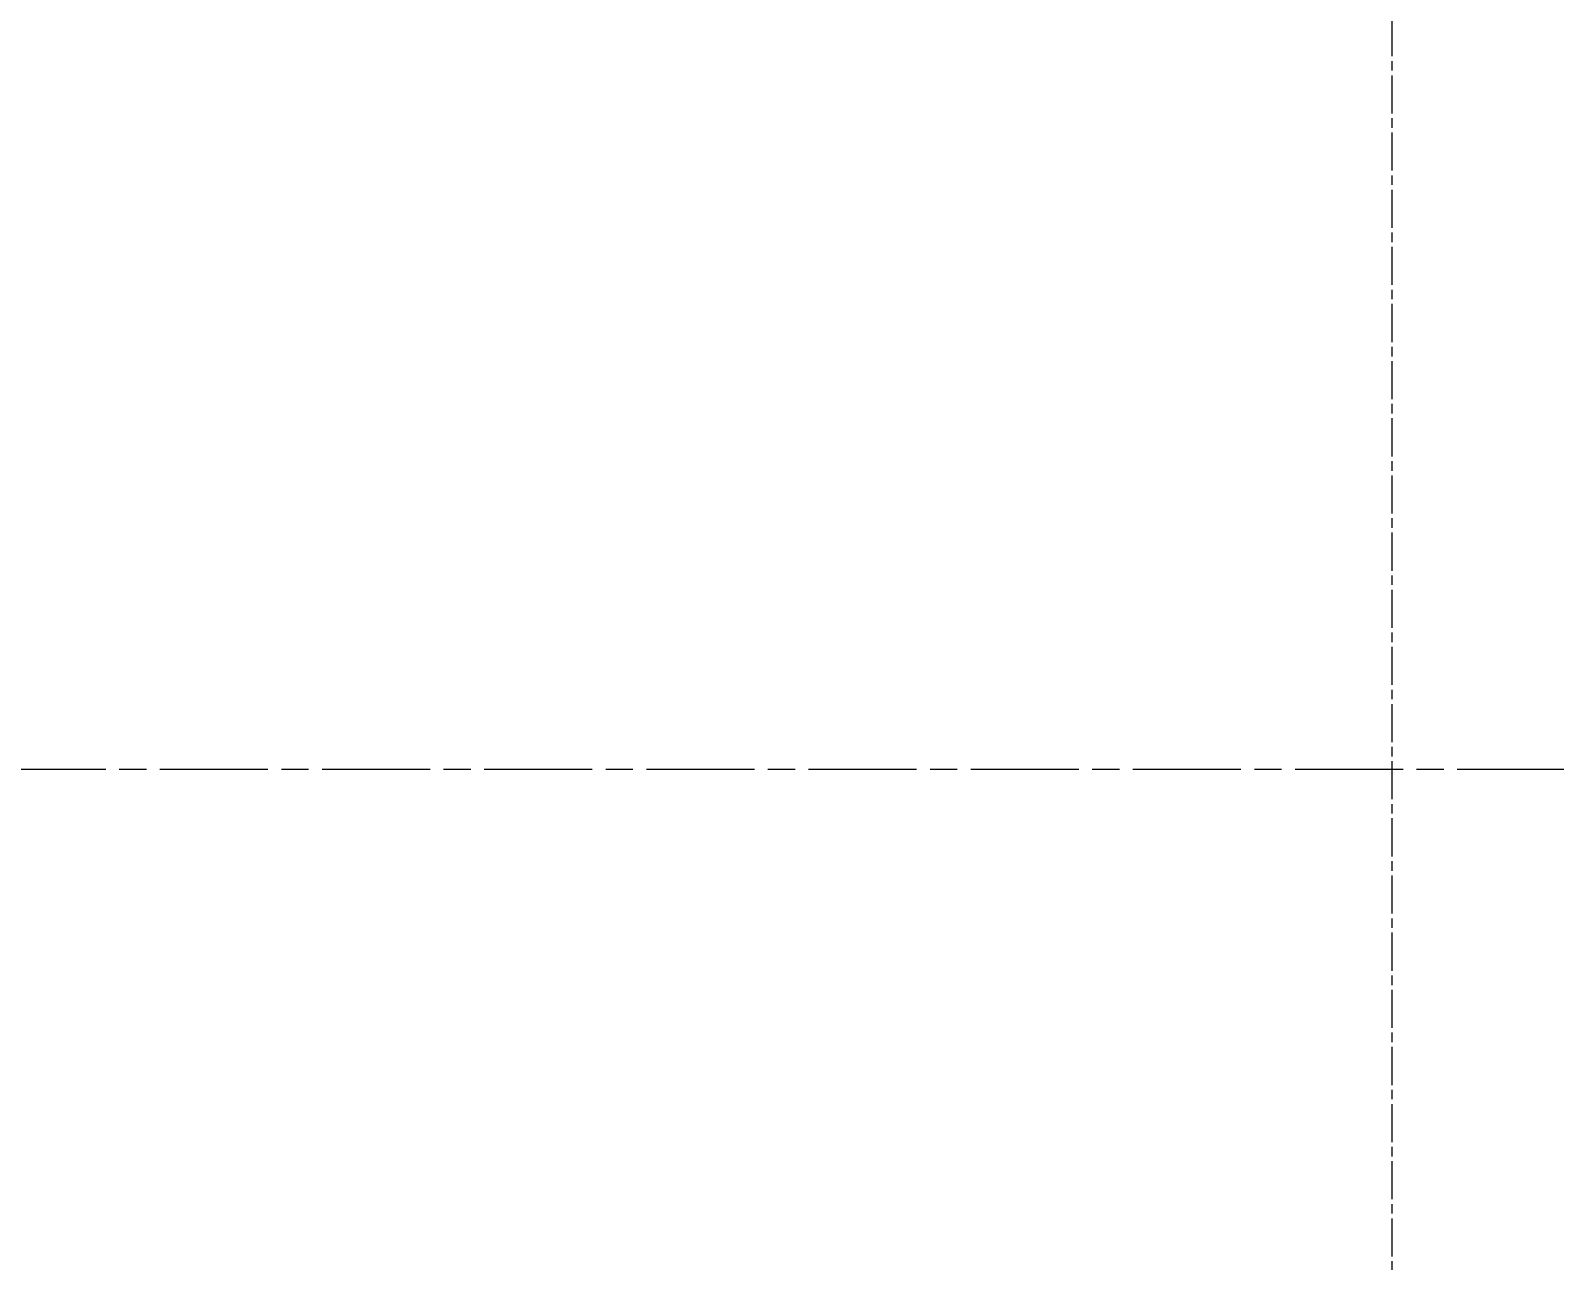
# Model space of a CAD drawing. Header units: millimetres. Extents: x 0 to 1486, y 0 to 1051.
# Drawn here: x 884.4 to 984.2, y 241.3 to 321.8 of the extents above; entities that cross this region are included whole.
import ezdxf

# ---------------------------------------------------------------- set-up
doc = ezdxf.new("R2010")
doc.units = ezdxf.units.MM
doc.header["$LTSCALE"] = 1.25
doc.linetypes.add('CHAIN', pattern=[0.3543, 0.2362, -0.0295, 0.0591, -0.0295])
doc.linetypes.add('LONG_DASH_DOTTED', pattern=[0.3001, 0.2362, -0.0295, 0.0049, -0.0295])
for name, color, linetype, lineweight, true_color in [('Bemaßungen(DIN)', 7, 'Continuous', 5, 0x262659), ('Mittellinie(DIN)', 7, 'CHAIN', 15, 0x262659), ('Schnittansichtslinien(DIN)', 7, 'LONG_DASH_DOTTED', 9, 0x262659)]:
    doc.layers.add(name, color=color, linetype=linetype, lineweight=lineweight, true_color=true_color)
doc.styles.add('Aktuell-DINGroßer Text', font='arial.ttf')
doc.dimstyles.new('STANDARD-DIN', dxfattribs={"dimscale": 1.25, "dimtxt": 5.25, "dimasz": 2.5, "dimexe": 3.175, "dimexo": 0, "dimgap": 0.8, "dimtad": 1, "dimrnd": 1e-08, "dimtxsty": 'Aktuell-DINGroßer Text', "dimcen": 0.09, "dimdle": 10, "dimclrd": 256, "dimclre": 256, "dimclrt": 256, "dimazin": 2, "dimtfac": 0.666667, "dimtmove": 0, "dimatfit": 3, "dimfxl": 1, "dimtolj": 1, "dimlwd": 25, "dimlwe": 25, "dimarcsym": 0})

# ---------------------------------------------------------------- blocks, each defined once
blk = doc.blocks.new('*D37')
at = {"layer": 'Bemaßungen(DIN)', "color": 250, "linetype": 'Continuous', "lineweight": 25, "true_color": 0x3f3f3f, "transparency": 16777216}
for p, q in [((1104.783, 280.288), (1131.273, 281.213)), ((1080.748, 267.449), (1131.273, 265.685))]:
    blk.add_line(p, q, dxfattribs=at)
for start, end in [(2.81942, 3.63885), (358, 2), (356.36115, 357.18058)]:
    blk.add_arc((908.931, 273.449), 218.508, start, end, dxfattribs=at)
at = {"layer": 'Bemaßungen(DIN)', "color": 250, "linetype": 'Continuous', "true_color": 0x3f3f3f, "transparency": 16777216}
for points in [[(1127.695, 284.219), (1126.654, 284.175), (1127.306, 281.075)], [(1126.654, 262.723), (1127.695, 262.679), (1127.306, 265.823)]]:
    blk.add_solid(points, dxfattribs=at)
at = {"layer": 'Defpoints', "color": 0, "linetype": 'Continuous', "transparency": 16777216}
for p in [(1104.783, 280.288), (908.931, 273.449), (1127.425, 270.906), (1080.748, 267.449)]:
    blk.add_point(p, dxfattribs=at)
at = {"layer": 'Bemaßungen(DIN)', "color": 179, "linetype": 'Continuous', "lineweight": 25, "true_color": 0x262659, "transparency": 16777216, "insert": (1119.877, 269.429), "char_height": 6.5625, "attachment_point": 1, "rotation": 90, "style": 'Aktuell-DINGroßer Text'}
blk.add_mtext('\\A1;4°', dxfattribs=at)
blk = doc.blocks.new('2DTransSchnitt0')
at = {"layer": 'Schnittansichtslinien(DIN)', "linetype": 'CHAIN', "ltscale": 6.761361}
blk.add_line((778.87, 341.95), (778.87, 96.008), dxfattribs=at)

msp = doc.modelspace()

# ---------------------------------------------------------------- linework, layer by layer
at = {"layer": 'Mittellinie(DIN)', "ltscale": 23.990969}
msp.add_line((191.6235, 273.4489), (1083.8735, 273.4489), dxfattribs=at)

# ---------------------------------------------------------------- block references
at = {"layer": 'Schnittansichtslinien(DIN)', "xscale": 1.25, "yscale": 1.25, "zscale": 1.25}
msp.add_blockref('2DTransSchnitt0', (0, 0), dxfattribs=at)

# ---------------------------------------------------------------- dimensions: what is measured, and where the dimension line sits
at = {"layer": 'Bemaßungen(DIN)', "color": 250, "linetype": 'Continuous', "lineweight": 25, "true_color": 0x3f3f3f}
dim = msp.add_angular_dim_3p(base=(1127.4245, 270.9065), center=(908.9309, 273.4489), p1=(1080.7485, 267.4489), p2=(1104.7834, 280.2882), dimstyle='STANDARD-DIN', override={"dimgap": 0.8, "dimadec": 2, "dimtol": 0, "dimlim": 0, "dimtp": 0, "dimtm": 0, "dimtdec": 0}, dxfattribs=at)
dim.commit()
dim.dimension.update_dxf_attribs({"geometry": '*D37', "text_midpoint": (1127.4393, 273.4489), "dimtype": 165})

doc.saveas('drawing.dxf')
